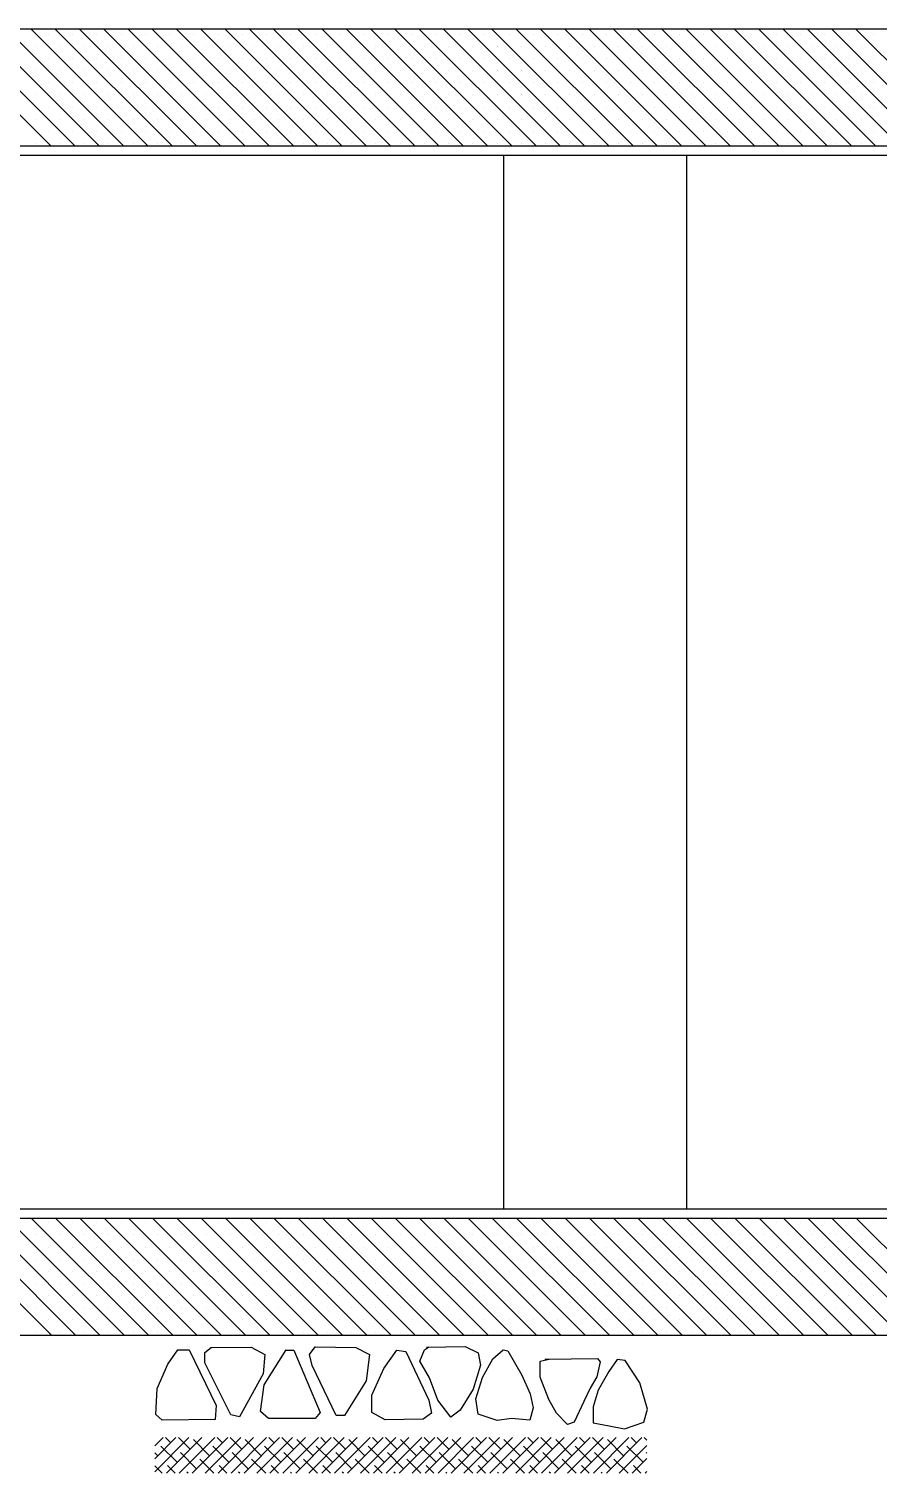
# Model space of a CAD drawing. Header units: inches. Extents: x -7543 to -822, y 102837 to 190349.
# Drawn here: x -837.21173 to -837.20013, y 102836.71595 to 102836.73569 of the extents above; entities that cross this region are included whole.
import ezdxf

# ---------------------------------------------------------------- set-up
doc = ezdxf.new("R2010")
doc.units = ezdxf.units.IN
doc.header["$MEASUREMENT"] = 0
doc.layers.add('TARAMA', color=8, linetype='Continuous', lineweight=25)

msp = doc.modelspace()

# ---------------------------------------------------------------- linework, layer by layer
at = {"layer": 'TARAMA'}
for p, q in [((-837.230247, 102836.735687), (-837.172747, 102836.735687)), ((-837.211433, 102836.734087), (-837.213033, 102836.735687)), ((-837.211102, 102836.734087), (-837.212702, 102836.735687)), ((-837.21077, 102836.734087), (-837.21237, 102836.735687)), ((-837.210439, 102836.734087), (-837.212039, 102836.735687)), ((-837.210107, 102836.734087), (-837.211707, 102836.735687)), ((-837.211467, 102836.735612), (-837.211467, 102836.735612)), ((-837.209776, 102836.734087), (-837.211376, 102836.735687)), ((-837.211135, 102836.735612), (-837.211135, 102836.735612)), ((-837.209444, 102836.734087), (-837.211044, 102836.735687)), ((-837.210804, 102836.735612), (-837.210804, 102836.735612)), ((-837.209113, 102836.734087), (-837.210713, 102836.735687)), ((-837.210472, 102836.735612), (-837.210472, 102836.735612)), ((-837.208781, 102836.734087), (-837.210381, 102836.735687)), ((-837.210141, 102836.735612), (-837.210141, 102836.735612)), ((-837.20845, 102836.734087), (-837.21005, 102836.735687)), ((-837.209809, 102836.735612), (-837.209809, 102836.735612)), ((-837.208118, 102836.734087), (-837.209718, 102836.735687)), ((-837.209478, 102836.735612), (-837.209478, 102836.735612)), ((-837.207787, 102836.734087), (-837.209387, 102836.735687)), ((-837.209147, 102836.735612), (-837.209147, 102836.735612)), ((-837.207456, 102836.734087), (-837.209056, 102836.735687)), ((-837.208815, 102836.735612), (-837.208815, 102836.735612)), ((-837.207124, 102836.734087), (-837.208724, 102836.735687)), ((-837.208484, 102836.735612), (-837.208484, 102836.735612)), ((-837.206793, 102836.734087), (-837.208393, 102836.735687)), ((-837.208152, 102836.735612), (-837.208152, 102836.735612)), ((-837.206461, 102836.734087), (-837.208061, 102836.735687)), ((-837.207821, 102836.735612), (-837.207821, 102836.735612)), ((-837.20613, 102836.734087), (-837.20773, 102836.735687)), ((-837.207489, 102836.735612), (-837.207489, 102836.735612)), ((-837.205798, 102836.734087), (-837.207398, 102836.735687)), ((-837.207158, 102836.735612), (-837.207158, 102836.735612)), ((-837.205467, 102836.734087), (-837.207067, 102836.735687)), ((-837.206826, 102836.735612), (-837.206826, 102836.735612)), ((-837.205135, 102836.734087), (-837.206735, 102836.735687)), ((-837.206495, 102836.735612), (-837.206495, 102836.735612)), ((-837.204804, 102836.734087), (-837.206404, 102836.735687)), ((-837.206163, 102836.735612), (-837.206163, 102836.735612)), ((-837.204472, 102836.734087), (-837.206072, 102836.735687)), ((-837.205832, 102836.735612), (-837.205832, 102836.735612)), ((-837.204141, 102836.734087), (-837.205741, 102836.735687)), ((-837.205501, 102836.735612), (-837.205501, 102836.735612)), ((-837.20381, 102836.734087), (-837.20541, 102836.735687)), ((-837.205169, 102836.735612), (-837.205169, 102836.735612)), ((-837.203478, 102836.734087), (-837.205078, 102836.735687)), ((-837.204838, 102836.735612), (-837.204838, 102836.735612)), ((-837.203147, 102836.734087), (-837.204747, 102836.735687)), ((-837.204506, 102836.735612), (-837.204506, 102836.735612)), ((-837.202815, 102836.734087), (-837.204415, 102836.735687)), ((-837.204175, 102836.735612), (-837.204175, 102836.735612)), ((-837.202484, 102836.734087), (-837.204084, 102836.735687)), ((-837.203843, 102836.735612), (-837.203843, 102836.735612)), ((-837.202152, 102836.734087), (-837.203752, 102836.735687)), ((-837.203512, 102836.735612), (-837.203512, 102836.735612)), ((-837.201821, 102836.734087), (-837.203421, 102836.735687)), ((-837.20318, 102836.735612), (-837.20318, 102836.735612)), ((-837.201489, 102836.734087), (-837.203089, 102836.735687)), ((-837.202849, 102836.735612), (-837.202849, 102836.735612)), ((-837.201158, 102836.734087), (-837.202758, 102836.735687)), ((-837.202517, 102836.735612), (-837.202517, 102836.735612)), ((-837.200826, 102836.734087), (-837.202426, 102836.735687)), ((-837.202186, 102836.735612), (-837.202186, 102836.735612)), ((-837.200495, 102836.734087), (-837.202095, 102836.735687)), ((-837.201855, 102836.735612), (-837.201855, 102836.735612)), ((-837.200164, 102836.734087), (-837.201764, 102836.735687)), ((-837.201523, 102836.735612), (-837.201523, 102836.735612)), ((-837.199832, 102836.734087), (-837.201432, 102836.735687)), ((-837.201192, 102836.735612), (-837.201192, 102836.735612)), ((-837.199501, 102836.734087), (-837.201101, 102836.735687)), ((-837.20086, 102836.735612), (-837.20086, 102836.735612)), ((-837.199169, 102836.734087), (-837.200769, 102836.735687)), ((-837.200529, 102836.735612), (-837.200529, 102836.735612)), ((-837.198838, 102836.734087), (-837.200438, 102836.735687)), ((-837.200197, 102836.735612), (-837.200197, 102836.735612)), ((-837.211632, 102836.735447), (-837.211632, 102836.735447)), ((-837.211301, 102836.735447), (-837.211301, 102836.735447)), ((-837.21097, 102836.735447), (-837.21097, 102836.735447)), ((-837.210638, 102836.735447), (-837.210638, 102836.735447)), ((-837.210307, 102836.735447), (-837.210307, 102836.735447)), ((-837.209975, 102836.735447), (-837.209975, 102836.735447)), ((-837.209644, 102836.735447), (-837.209644, 102836.735447)), ((-837.209312, 102836.735447), (-837.209312, 102836.735447)), ((-837.208981, 102836.735447), (-837.208981, 102836.735447)), ((-837.208649, 102836.735447), (-837.208649, 102836.735447)), ((-837.208318, 102836.735447), (-837.208318, 102836.735447)), ((-837.207986, 102836.735447), (-837.207986, 102836.735447)), ((-837.207655, 102836.735447), (-837.207655, 102836.735447)), ((-837.207324, 102836.735447), (-837.207324, 102836.735447)), ((-837.206992, 102836.735447), (-837.206992, 102836.735447)), ((-837.206661, 102836.735447), (-837.206661, 102836.735447)), ((-837.206329, 102836.735447), (-837.206329, 102836.735447)), ((-837.205998, 102836.735447), (-837.205998, 102836.735447)), ((-837.205666, 102836.735447), (-837.205666, 102836.735447)), ((-837.205335, 102836.735447), (-837.205335, 102836.735447)), ((-837.205003, 102836.735447), (-837.205003, 102836.735447)), ((-837.204672, 102836.735447), (-837.204672, 102836.735447)), ((-837.20434, 102836.735447), (-837.20434, 102836.735447)), ((-837.204009, 102836.735447), (-837.204009, 102836.735447)), ((-837.203678, 102836.735447), (-837.203678, 102836.735447)), ((-837.203346, 102836.735447), (-837.203346, 102836.735447)), ((-837.203015, 102836.735447), (-837.203015, 102836.735447)), ((-837.202683, 102836.735447), (-837.202683, 102836.735447)), ((-837.202352, 102836.735447), (-837.202352, 102836.735447)), ((-837.20202, 102836.735447), (-837.20202, 102836.735447)), ((-837.201689, 102836.735447), (-837.201689, 102836.735447)), ((-837.201357, 102836.735447), (-837.201357, 102836.735447)), ((-837.201026, 102836.735447), (-837.201026, 102836.735447)), ((-837.200694, 102836.735447), (-837.200694, 102836.735447)), ((-837.200363, 102836.735447), (-837.200363, 102836.735447)), ((-837.211467, 102836.735281), (-837.211467, 102836.735281)), ((-837.211135, 102836.735281), (-837.211135, 102836.735281)), ((-837.210804, 102836.735281), (-837.210804, 102836.735281)), ((-837.210472, 102836.735281), (-837.210472, 102836.735281)), ((-837.210141, 102836.735281), (-837.210141, 102836.735281)), ((-837.209809, 102836.735281), (-837.209809, 102836.735281)), ((-837.209478, 102836.735281), (-837.209478, 102836.735281)), ((-837.209147, 102836.735281), (-837.209147, 102836.735281)), ((-837.208815, 102836.735281), (-837.208815, 102836.735281)), ((-837.208484, 102836.735281), (-837.208484, 102836.735281)), ((-837.208152, 102836.735281), (-837.208152, 102836.735281)), ((-837.207821, 102836.735281), (-837.207821, 102836.735281)), ((-837.207489, 102836.735281), (-837.207489, 102836.735281)), ((-837.207158, 102836.735281), (-837.207158, 102836.735281)), ((-837.206826, 102836.735281), (-837.206826, 102836.735281)), ((-837.206495, 102836.735281), (-837.206495, 102836.735281)), ((-837.206163, 102836.735281), (-837.206163, 102836.735281)), ((-837.205832, 102836.735281), (-837.205832, 102836.735281)), ((-837.205501, 102836.735281), (-837.205501, 102836.735281)), ((-837.205169, 102836.735281), (-837.205169, 102836.735281)), ((-837.204838, 102836.735281), (-837.204838, 102836.735281)), ((-837.204506, 102836.735281), (-837.204506, 102836.735281)), ((-837.204175, 102836.735281), (-837.204175, 102836.735281)), ((-837.203843, 102836.735281), (-837.203843, 102836.735281)), ((-837.203512, 102836.735281), (-837.203512, 102836.735281)), ((-837.20318, 102836.735281), (-837.20318, 102836.735281)), ((-837.202849, 102836.735281), (-837.202849, 102836.735281)), ((-837.202517, 102836.735281), (-837.202517, 102836.735281)), ((-837.202186, 102836.735281), (-837.202186, 102836.735281)), ((-837.201855, 102836.735281), (-837.201855, 102836.735281)), ((-837.201523, 102836.735281), (-837.201523, 102836.735281)), ((-837.201192, 102836.735281), (-837.201192, 102836.735281)), ((-837.20086, 102836.735281), (-837.20086, 102836.735281)), ((-837.200529, 102836.735281), (-837.200529, 102836.735281)), ((-837.200197, 102836.735281), (-837.200197, 102836.735281)), ((-837.211632, 102836.735115), (-837.211632, 102836.735115)), ((-837.211467, 102836.734949), (-837.211467, 102836.734949)), ((-837.211301, 102836.735115), (-837.211301, 102836.735115)), ((-837.211135, 102836.734949), (-837.211135, 102836.734949)), ((-837.21097, 102836.735115), (-837.21097, 102836.735115)), ((-837.210804, 102836.734949), (-837.210804, 102836.734949)), ((-837.210638, 102836.735115), (-837.210638, 102836.735115)), ((-837.210472, 102836.734949), (-837.210472, 102836.734949)), ((-837.210307, 102836.735115), (-837.210307, 102836.735115)), ((-837.210141, 102836.734949), (-837.210141, 102836.734949)), ((-837.209975, 102836.735115), (-837.209975, 102836.735115)), ((-837.209809, 102836.734949), (-837.209809, 102836.734949)), ((-837.209644, 102836.735115), (-837.209644, 102836.735115)), ((-837.209478, 102836.734949), (-837.209478, 102836.734949)), ((-837.209312, 102836.735115), (-837.209312, 102836.735115)), ((-837.209147, 102836.734949), (-837.209147, 102836.734949)), ((-837.208981, 102836.735115), (-837.208981, 102836.735115)), ((-837.208815, 102836.734949), (-837.208815, 102836.734949)), ((-837.208649, 102836.735115), (-837.208649, 102836.735115)), ((-837.208484, 102836.734949), (-837.208484, 102836.734949)), ((-837.208318, 102836.735115), (-837.208318, 102836.735115)), ((-837.208152, 102836.734949), (-837.208152, 102836.734949)), ((-837.207986, 102836.735115), (-837.207986, 102836.735115)), ((-837.207821, 102836.734949), (-837.207821, 102836.734949)), ((-837.207655, 102836.735115), (-837.207655, 102836.735115)), ((-837.207489, 102836.734949), (-837.207489, 102836.734949)), ((-837.207324, 102836.735115), (-837.207324, 102836.735115)), ((-837.207158, 102836.734949), (-837.207158, 102836.734949)), ((-837.206992, 102836.735115), (-837.206992, 102836.735115)), ((-837.206826, 102836.734949), (-837.206826, 102836.734949)), ((-837.206661, 102836.735115), (-837.206661, 102836.735115)), ((-837.206495, 102836.734949), (-837.206495, 102836.734949)), ((-837.206329, 102836.735115), (-837.206329, 102836.735115)), ((-837.206163, 102836.734949), (-837.206163, 102836.734949)), ((-837.205998, 102836.735115), (-837.205998, 102836.735115)), ((-837.205832, 102836.734949), (-837.205832, 102836.734949)), ((-837.205666, 102836.735115), (-837.205666, 102836.735115)), ((-837.205501, 102836.734949), (-837.205501, 102836.734949)), ((-837.205335, 102836.735115), (-837.205335, 102836.735115)), ((-837.205169, 102836.734949), (-837.205169, 102836.734949)), ((-837.205003, 102836.735115), (-837.205003, 102836.735115)), ((-837.204838, 102836.734949), (-837.204838, 102836.734949)), ((-837.204672, 102836.735115), (-837.204672, 102836.735115)), ((-837.204506, 102836.734949), (-837.204506, 102836.734949)), ((-837.20434, 102836.735115), (-837.20434, 102836.735115)), ((-837.204175, 102836.734949), (-837.204175, 102836.734949)), ((-837.204009, 102836.735115), (-837.204009, 102836.735115)), ((-837.203843, 102836.734949), (-837.203843, 102836.734949)), ((-837.203678, 102836.735115), (-837.203678, 102836.735115)), ((-837.203512, 102836.734949), (-837.203512, 102836.734949)), ((-837.203346, 102836.735115), (-837.203346, 102836.735115)), ((-837.20318, 102836.734949), (-837.20318, 102836.734949)), ((-837.203015, 102836.735115), (-837.203015, 102836.735115)), ((-837.202849, 102836.734949), (-837.202849, 102836.734949)), ((-837.202683, 102836.735115), (-837.202683, 102836.735115)), ((-837.202517, 102836.734949), (-837.202517, 102836.734949)), ((-837.202352, 102836.735115), (-837.202352, 102836.735115)), ((-837.202186, 102836.734949), (-837.202186, 102836.734949)), ((-837.20202, 102836.735115), (-837.20202, 102836.735115)), ((-837.201855, 102836.734949), (-837.201855, 102836.734949)), ((-837.201689, 102836.735115), (-837.201689, 102836.735115)), ((-837.201523, 102836.734949), (-837.201523, 102836.734949)), ((-837.201357, 102836.735115), (-837.201357, 102836.735115)), ((-837.201192, 102836.734949), (-837.201192, 102836.734949)), ((-837.201026, 102836.735115), (-837.201026, 102836.735115)), ((-837.20086, 102836.734949), (-837.20086, 102836.734949)), ((-837.200694, 102836.735115), (-837.200694, 102836.735115)), ((-837.200529, 102836.734949), (-837.200529, 102836.734949)), ((-837.200363, 102836.735115), (-837.200363, 102836.735115)), ((-837.200197, 102836.734949), (-837.200197, 102836.734949)), ((-837.211632, 102836.734784), (-837.211632, 102836.734784)), ((-837.211301, 102836.734784), (-837.211301, 102836.734784)), ((-837.21097, 102836.734784), (-837.21097, 102836.734784)), ((-837.210638, 102836.734784), (-837.210638, 102836.734784)), ((-837.210307, 102836.734784), (-837.210307, 102836.734784)), ((-837.209975, 102836.734784), (-837.209975, 102836.734784)), ((-837.209644, 102836.734784), (-837.209644, 102836.734784)), ((-837.209312, 102836.734784), (-837.209312, 102836.734784)), ((-837.208981, 102836.734784), (-837.208981, 102836.734784)), ((-837.208649, 102836.734784), (-837.208649, 102836.734784)), ((-837.208318, 102836.734784), (-837.208318, 102836.734784)), ((-837.207986, 102836.734784), (-837.207986, 102836.734784)), ((-837.207655, 102836.734784), (-837.207655, 102836.734784)), ((-837.207324, 102836.734784), (-837.207324, 102836.734784)), ((-837.206992, 102836.734784), (-837.206992, 102836.734784)), ((-837.206661, 102836.734784), (-837.206661, 102836.734784)), ((-837.206329, 102836.734784), (-837.206329, 102836.734784)), ((-837.205998, 102836.734784), (-837.205998, 102836.734784)), ((-837.205666, 102836.734784), (-837.205666, 102836.734784)), ((-837.205335, 102836.734784), (-837.205335, 102836.734784)), ((-837.205003, 102836.734784), (-837.205003, 102836.734784)), ((-837.204672, 102836.734784), (-837.204672, 102836.734784)), ((-837.20434, 102836.734784), (-837.20434, 102836.734784)), ((-837.204009, 102836.734784), (-837.204009, 102836.734784)), ((-837.203678, 102836.734784), (-837.203678, 102836.734784)), ((-837.203346, 102836.734784), (-837.203346, 102836.734784)), ((-837.203015, 102836.734784), (-837.203015, 102836.734784)), ((-837.202683, 102836.734784), (-837.202683, 102836.734784)), ((-837.202352, 102836.734784), (-837.202352, 102836.734784)), ((-837.20202, 102836.734784), (-837.20202, 102836.734784)), ((-837.201689, 102836.734784), (-837.201689, 102836.734784)), ((-837.201357, 102836.734784), (-837.201357, 102836.734784)), ((-837.201026, 102836.734784), (-837.201026, 102836.734784)), ((-837.200694, 102836.734784), (-837.200694, 102836.734784)), ((-837.200363, 102836.734784), (-837.200363, 102836.734784)), ((-837.211467, 102836.734618), (-837.211467, 102836.734618)), ((-837.211135, 102836.734618), (-837.211135, 102836.734618)), ((-837.210804, 102836.734618), (-837.210804, 102836.734618)), ((-837.210472, 102836.734618), (-837.210472, 102836.734618)), ((-837.210141, 102836.734618), (-837.210141, 102836.734618)), ((-837.209809, 102836.734618), (-837.209809, 102836.734618)), ((-837.209478, 102836.734618), (-837.209478, 102836.734618)), ((-837.209147, 102836.734618), (-837.209147, 102836.734618)), ((-837.208815, 102836.734618), (-837.208815, 102836.734618)), ((-837.208484, 102836.734618), (-837.208484, 102836.734618)), ((-837.208152, 102836.734618), (-837.208152, 102836.734618)), ((-837.207821, 102836.734618), (-837.207821, 102836.734618)), ((-837.207489, 102836.734618), (-837.207489, 102836.734618)), ((-837.207158, 102836.734618), (-837.207158, 102836.734618)), ((-837.206826, 102836.734618), (-837.206826, 102836.734618)), ((-837.206495, 102836.734618), (-837.206495, 102836.734618)), ((-837.206163, 102836.734618), (-837.206163, 102836.734618)), ((-837.205832, 102836.734618), (-837.205832, 102836.734618)), ((-837.205501, 102836.734618), (-837.205501, 102836.734618)), ((-837.205169, 102836.734618), (-837.205169, 102836.734618)), ((-837.204838, 102836.734618), (-837.204838, 102836.734618)), ((-837.204506, 102836.734618), (-837.204506, 102836.734618)), ((-837.204175, 102836.734618), (-837.204175, 102836.734618)), ((-837.203843, 102836.734618), (-837.203843, 102836.734618)), ((-837.203512, 102836.734618), (-837.203512, 102836.734618)), ((-837.20318, 102836.734618), (-837.20318, 102836.734618)), ((-837.202849, 102836.734618), (-837.202849, 102836.734618)), ((-837.202517, 102836.734618), (-837.202517, 102836.734618)), ((-837.202186, 102836.734618), (-837.202186, 102836.734618)), ((-837.201855, 102836.734618), (-837.201855, 102836.734618)), ((-837.201523, 102836.734618), (-837.201523, 102836.734618)), ((-837.201192, 102836.734618), (-837.201192, 102836.734618)), ((-837.20086, 102836.734618), (-837.20086, 102836.734618)), ((-837.200529, 102836.734618), (-837.200529, 102836.734618)), ((-837.200197, 102836.734618), (-837.200197, 102836.734618)), ((-837.211632, 102836.734452), (-837.211632, 102836.734452)), ((-837.211301, 102836.734452), (-837.211301, 102836.734452)), ((-837.21097, 102836.734452), (-837.21097, 102836.734452)), ((-837.210638, 102836.734452), (-837.210638, 102836.734452)), ((-837.210307, 102836.734452), (-837.210307, 102836.734452)), ((-837.209975, 102836.734452), (-837.209975, 102836.734452)), ((-837.209644, 102836.734452), (-837.209644, 102836.734452)), ((-837.209312, 102836.734452), (-837.209312, 102836.734452)), ((-837.208981, 102836.734452), (-837.208981, 102836.734452)), ((-837.208649, 102836.734452), (-837.208649, 102836.734452)), ((-837.208318, 102836.734452), (-837.208318, 102836.734452)), ((-837.207986, 102836.734452), (-837.207986, 102836.734452)), ((-837.207655, 102836.734452), (-837.207655, 102836.734452)), ((-837.207324, 102836.734452), (-837.207324, 102836.734452)), ((-837.206992, 102836.734452), (-837.206992, 102836.734452)), ((-837.206661, 102836.734452), (-837.206661, 102836.734452)), ((-837.206329, 102836.734452), (-837.206329, 102836.734452)), ((-837.205998, 102836.734452), (-837.205998, 102836.734452)), ((-837.205666, 102836.734452), (-837.205666, 102836.734452)), ((-837.205335, 102836.734452), (-837.205335, 102836.734452)), ((-837.205003, 102836.734452), (-837.205003, 102836.734452)), ((-837.204672, 102836.734452), (-837.204672, 102836.734452)), ((-837.20434, 102836.734452), (-837.20434, 102836.734452)), ((-837.204009, 102836.734452), (-837.204009, 102836.734452)), ((-837.203678, 102836.734452), (-837.203678, 102836.734452)), ((-837.203346, 102836.734452), (-837.203346, 102836.734452)), ((-837.203015, 102836.734452), (-837.203015, 102836.734452)), ((-837.202683, 102836.734452), (-837.202683, 102836.734452)), ((-837.202352, 102836.734452), (-837.202352, 102836.734452)), ((-837.20202, 102836.734452), (-837.20202, 102836.734452)), ((-837.201689, 102836.734452), (-837.201689, 102836.734452)), ((-837.201357, 102836.734452), (-837.201357, 102836.734452)), ((-837.201026, 102836.734452), (-837.201026, 102836.734452)), ((-837.200694, 102836.734452), (-837.200694, 102836.734452)), ((-837.200363, 102836.734452), (-837.200363, 102836.734452)), ((-837.211467, 102836.734287), (-837.211467, 102836.734287)), ((-837.211135, 102836.734287), (-837.211135, 102836.734287)), ((-837.210804, 102836.734287), (-837.210804, 102836.734287)), ((-837.210472, 102836.734287), (-837.210472, 102836.734287)), ((-837.210141, 102836.734287), (-837.210141, 102836.734287)), ((-837.209809, 102836.734287), (-837.209809, 102836.734287)), ((-837.209478, 102836.734287), (-837.209478, 102836.734287)), ((-837.209147, 102836.734287), (-837.209147, 102836.734287)), ((-837.208815, 102836.734287), (-837.208815, 102836.734287)), ((-837.208484, 102836.734287), (-837.208484, 102836.734287)), ((-837.208152, 102836.734287), (-837.208152, 102836.734287)), ((-837.207821, 102836.734287), (-837.207821, 102836.734287)), ((-837.207489, 102836.734287), (-837.207489, 102836.734287)), ((-837.207158, 102836.734287), (-837.207158, 102836.734287)), ((-837.206826, 102836.734287), (-837.206826, 102836.734287)), ((-837.206495, 102836.734287), (-837.206495, 102836.734287)), ((-837.206163, 102836.734287), (-837.206163, 102836.734287)), ((-837.205832, 102836.734287), (-837.205832, 102836.734287)), ((-837.205501, 102836.734287), (-837.205501, 102836.734287)), ((-837.205169, 102836.734287), (-837.205169, 102836.734287)), ((-837.204838, 102836.734287), (-837.204838, 102836.734287)), ((-837.204506, 102836.734287), (-837.204506, 102836.734287)), ((-837.204175, 102836.734287), (-837.204175, 102836.734287)), ((-837.203843, 102836.734287), (-837.203843, 102836.734287)), ((-837.203512, 102836.734287), (-837.203512, 102836.734287)), ((-837.20318, 102836.734287), (-837.20318, 102836.734287)), ((-837.202849, 102836.734287), (-837.202849, 102836.734287)), ((-837.202517, 102836.734287), (-837.202517, 102836.734287)), ((-837.202186, 102836.734287), (-837.202186, 102836.734287)), ((-837.201855, 102836.734287), (-837.201855, 102836.734287)), ((-837.201523, 102836.734287), (-837.201523, 102836.734287)), ((-837.201192, 102836.734287), (-837.201192, 102836.734287)), ((-837.20086, 102836.734287), (-837.20086, 102836.734287)), ((-837.200529, 102836.734287), (-837.200529, 102836.734287)), ((-837.200197, 102836.734287), (-837.200197, 102836.734287)), ((-837.230247, 102836.734087), (-837.172747, 102836.734087)), ((-837.228872, 102836.733962), (-837.174122, 102836.733962)), ((-837.211632, 102836.734121), (-837.211632, 102836.734121)), ((-837.211301, 102836.734121), (-837.211301, 102836.734121)), ((-837.21097, 102836.734121), (-837.21097, 102836.734121)), ((-837.210638, 102836.734121), (-837.210638, 102836.734121)), ((-837.210307, 102836.734121), (-837.210307, 102836.734121)), ((-837.209975, 102836.734121), (-837.209975, 102836.734121)), ((-837.209644, 102836.734121), (-837.209644, 102836.734121)), ((-837.209312, 102836.734121), (-837.209312, 102836.734121)), ((-837.208981, 102836.734121), (-837.208981, 102836.734121)), ((-837.208649, 102836.734121), (-837.208649, 102836.734121)), ((-837.208318, 102836.734121), (-837.208318, 102836.734121)), ((-837.207986, 102836.734121), (-837.207986, 102836.734121)), ((-837.207655, 102836.734121), (-837.207655, 102836.734121)), ((-837.207324, 102836.734121), (-837.207324, 102836.734121)), ((-837.206992, 102836.734121), (-837.206992, 102836.734121)), ((-837.206661, 102836.734121), (-837.206661, 102836.734121)), ((-837.206329, 102836.734121), (-837.206329, 102836.734121)), ((-837.205998, 102836.734121), (-837.205998, 102836.734121)), ((-837.205666, 102836.734121), (-837.205666, 102836.734121)), ((-837.205335, 102836.734121), (-837.205335, 102836.734121)), ((-837.205247, 102836.733962), (-837.205247, 102836.719562)), ((-837.205003, 102836.734121), (-837.205003, 102836.734121)), ((-837.204672, 102836.734121), (-837.204672, 102836.734121)), ((-837.20434, 102836.734121), (-837.20434, 102836.734121)), ((-837.204009, 102836.734121), (-837.204009, 102836.734121)), ((-837.203678, 102836.734121), (-837.203678, 102836.734121)), ((-837.203346, 102836.734121), (-837.203346, 102836.734121)), ((-837.203015, 102836.734121), (-837.203015, 102836.734121)), ((-837.202747, 102836.733962), (-837.202747, 102836.719562)), ((-837.202683, 102836.734121), (-837.202683, 102836.734121)), ((-837.202352, 102836.734121), (-837.202352, 102836.734121)), ((-837.20202, 102836.734121), (-837.20202, 102836.734121)), ((-837.201689, 102836.734121), (-837.201689, 102836.734121)), ((-837.201357, 102836.734121), (-837.201357, 102836.734121)), ((-837.201026, 102836.734121), (-837.201026, 102836.734121)), ((-837.200694, 102836.734121), (-837.200694, 102836.734121)), ((-837.200363, 102836.734121), (-837.200363, 102836.734121)), ((-837.228872, 102836.719562), (-837.174122, 102836.719562)), ((-837.228997, 102836.719437), (-837.173997, 102836.719437)), ((-837.211424, 102836.717837), (-837.213024, 102836.719437)), ((-837.211093, 102836.717837), (-837.212693, 102836.719437)), ((-837.210762, 102836.717837), (-837.212362, 102836.719437)), ((-837.21043, 102836.717837), (-837.21203, 102836.719437)), ((-837.210099, 102836.717837), (-837.211699, 102836.719437)), ((-837.211467, 102836.719371), (-837.211467, 102836.719371)), ((-837.209767, 102836.717837), (-837.211367, 102836.719437)), ((-837.211135, 102836.719371), (-837.211135, 102836.719371)), ((-837.209436, 102836.717837), (-837.211036, 102836.719437)), ((-837.210804, 102836.719371), (-837.210804, 102836.719371)), ((-837.209104, 102836.717837), (-837.210704, 102836.719437)), ((-837.210472, 102836.719371), (-837.210472, 102836.719371)), ((-837.208773, 102836.717837), (-837.210373, 102836.719437)), ((-837.210141, 102836.719371), (-837.210141, 102836.719371)), ((-837.208441, 102836.717837), (-837.210041, 102836.719437)), ((-837.209809, 102836.719371), (-837.209809, 102836.719371)), ((-837.20811, 102836.717837), (-837.20971, 102836.719437)), ((-837.209478, 102836.719371), (-837.209478, 102836.719371)), ((-837.207778, 102836.717837), (-837.209378, 102836.719437)), ((-837.209147, 102836.719371), (-837.209147, 102836.719371)), ((-837.207447, 102836.717837), (-837.209047, 102836.719437)), ((-837.208815, 102836.719371), (-837.208815, 102836.719371)), ((-837.207115, 102836.717837), (-837.208715, 102836.719437)), ((-837.208484, 102836.719371), (-837.208484, 102836.719371)), ((-837.206784, 102836.717837), (-837.208384, 102836.719437)), ((-837.208152, 102836.719371), (-837.208152, 102836.719371)), ((-837.206453, 102836.717837), (-837.208053, 102836.719437)), ((-837.207821, 102836.719371), (-837.207821, 102836.719371)), ((-837.206121, 102836.717837), (-837.207721, 102836.719437)), ((-837.207489, 102836.719371), (-837.207489, 102836.719371)), ((-837.20579, 102836.717837), (-837.20739, 102836.719437)), ((-837.207158, 102836.719371), (-837.207158, 102836.719371)), ((-837.205458, 102836.717837), (-837.207058, 102836.719437)), ((-837.206826, 102836.719371), (-837.206826, 102836.719371)), ((-837.205127, 102836.717837), (-837.206727, 102836.719437)), ((-837.206495, 102836.719371), (-837.206495, 102836.719371)), ((-837.204795, 102836.717837), (-837.206395, 102836.719437)), ((-837.206163, 102836.719371), (-837.206163, 102836.719371)), ((-837.204464, 102836.717837), (-837.206064, 102836.719437)), ((-837.205832, 102836.719371), (-837.205832, 102836.719371)), ((-837.204132, 102836.717837), (-837.205732, 102836.719437)), ((-837.205501, 102836.719371), (-837.205501, 102836.719371)), ((-837.203801, 102836.717837), (-837.205401, 102836.719437)), ((-837.205169, 102836.719371), (-837.205169, 102836.719371)), ((-837.203469, 102836.717837), (-837.205069, 102836.719437)), ((-837.204838, 102836.719371), (-837.204838, 102836.719371)), ((-837.203138, 102836.717837), (-837.204738, 102836.719437)), ((-837.204506, 102836.719371), (-837.204506, 102836.719371)), ((-837.202807, 102836.717837), (-837.204407, 102836.719437)), ((-837.204175, 102836.719371), (-837.204175, 102836.719371)), ((-837.202475, 102836.717837), (-837.204075, 102836.719437)), ((-837.203843, 102836.719371), (-837.203843, 102836.719371)), ((-837.202144, 102836.717837), (-837.203744, 102836.719437)), ((-837.203512, 102836.719371), (-837.203512, 102836.719371)), ((-837.201812, 102836.717837), (-837.203412, 102836.719437)), ((-837.20318, 102836.719371), (-837.20318, 102836.719371)), ((-837.201481, 102836.717837), (-837.203081, 102836.719437)), ((-837.202849, 102836.719371), (-837.202849, 102836.719371)), ((-837.201149, 102836.717837), (-837.202749, 102836.719437)), ((-837.202517, 102836.719371), (-837.202517, 102836.719371)), ((-837.200818, 102836.717837), (-837.202418, 102836.719437)), ((-837.202186, 102836.719371), (-837.202186, 102836.719371)), ((-837.200486, 102836.717837), (-837.202086, 102836.719437)), ((-837.201855, 102836.719371), (-837.201855, 102836.719371)), ((-837.200155, 102836.717837), (-837.201755, 102836.719437)), ((-837.201523, 102836.719371), (-837.201523, 102836.719371)), ((-837.199823, 102836.717837), (-837.201423, 102836.719437)), ((-837.201192, 102836.719371), (-837.201192, 102836.719371)), ((-837.199492, 102836.717837), (-837.201092, 102836.719437)), ((-837.20086, 102836.719371), (-837.20086, 102836.719371)), ((-837.199161, 102836.717837), (-837.200761, 102836.719437)), ((-837.200529, 102836.719371), (-837.200529, 102836.719371)), ((-837.198829, 102836.717837), (-837.200429, 102836.719437)), ((-837.200197, 102836.719371), (-837.200197, 102836.719371)), ((-837.211632, 102836.719205), (-837.211632, 102836.719205)), ((-837.211301, 102836.719205), (-837.211301, 102836.719205)), ((-837.21097, 102836.719205), (-837.21097, 102836.719205)), ((-837.210638, 102836.719205), (-837.210638, 102836.719205)), ((-837.210307, 102836.719205), (-837.210307, 102836.719205)), ((-837.209975, 102836.719205), (-837.209975, 102836.719205)), ((-837.209644, 102836.719205), (-837.209644, 102836.719205)), ((-837.209312, 102836.719205), (-837.209312, 102836.719205)), ((-837.208981, 102836.719205), (-837.208981, 102836.719205)), ((-837.208649, 102836.719205), (-837.208649, 102836.719205)), ((-837.208318, 102836.719205), (-837.208318, 102836.719205)), ((-837.207986, 102836.719205), (-837.207986, 102836.719205)), ((-837.207655, 102836.719205), (-837.207655, 102836.719205)), ((-837.207324, 102836.719205), (-837.207324, 102836.719205)), ((-837.206992, 102836.719205), (-837.206992, 102836.719205)), ((-837.206661, 102836.719205), (-837.206661, 102836.719205)), ((-837.206329, 102836.719205), (-837.206329, 102836.719205)), ((-837.205998, 102836.719205), (-837.205998, 102836.719205)), ((-837.205666, 102836.719205), (-837.205666, 102836.719205)), ((-837.205335, 102836.719205), (-837.205335, 102836.719205)), ((-837.205003, 102836.719205), (-837.205003, 102836.719205)), ((-837.204672, 102836.719205), (-837.204672, 102836.719205)), ((-837.20434, 102836.719205), (-837.20434, 102836.719205)), ((-837.204009, 102836.719205), (-837.204009, 102836.719205)), ((-837.203678, 102836.719205), (-837.203678, 102836.719205)), ((-837.203346, 102836.719205), (-837.203346, 102836.719205)), ((-837.203015, 102836.719205), (-837.203015, 102836.719205)), ((-837.202683, 102836.719205), (-837.202683, 102836.719205)), ((-837.202352, 102836.719205), (-837.202352, 102836.719205)), ((-837.20202, 102836.719205), (-837.20202, 102836.719205)), ((-837.201689, 102836.719205), (-837.201689, 102836.719205)), ((-837.201357, 102836.719205), (-837.201357, 102836.719205)), ((-837.201026, 102836.719205), (-837.201026, 102836.719205)), ((-837.200694, 102836.719205), (-837.200694, 102836.719205)), ((-837.200363, 102836.719205), (-837.200363, 102836.719205)), ((-837.211467, 102836.71904), (-837.211467, 102836.71904)), ((-837.211135, 102836.71904), (-837.211135, 102836.71904)), ((-837.210804, 102836.71904), (-837.210804, 102836.71904)), ((-837.210472, 102836.71904), (-837.210472, 102836.71904)), ((-837.210141, 102836.71904), (-837.210141, 102836.71904)), ((-837.209809, 102836.71904), (-837.209809, 102836.71904)), ((-837.209478, 102836.71904), (-837.209478, 102836.71904)), ((-837.209147, 102836.71904), (-837.209147, 102836.71904)), ((-837.208815, 102836.71904), (-837.208815, 102836.71904)), ((-837.208484, 102836.71904), (-837.208484, 102836.71904)), ((-837.208152, 102836.71904), (-837.208152, 102836.71904)), ((-837.207821, 102836.71904), (-837.207821, 102836.71904)), ((-837.207489, 102836.71904), (-837.207489, 102836.71904)), ((-837.207158, 102836.71904), (-837.207158, 102836.71904)), ((-837.206826, 102836.71904), (-837.206826, 102836.71904)), ((-837.206495, 102836.71904), (-837.206495, 102836.71904)), ((-837.206163, 102836.71904), (-837.206163, 102836.71904)), ((-837.205832, 102836.71904), (-837.205832, 102836.71904)), ((-837.205501, 102836.71904), (-837.205501, 102836.71904)), ((-837.205169, 102836.71904), (-837.205169, 102836.71904)), ((-837.204838, 102836.71904), (-837.204838, 102836.71904)), ((-837.204506, 102836.71904), (-837.204506, 102836.71904)), ((-837.204175, 102836.71904), (-837.204175, 102836.71904)), ((-837.203843, 102836.71904), (-837.203843, 102836.71904)), ((-837.203512, 102836.71904), (-837.203512, 102836.71904)), ((-837.20318, 102836.71904), (-837.20318, 102836.71904)), ((-837.202849, 102836.71904), (-837.202849, 102836.71904)), ((-837.202517, 102836.71904), (-837.202517, 102836.71904)), ((-837.202186, 102836.71904), (-837.202186, 102836.71904)), ((-837.201855, 102836.71904), (-837.201855, 102836.71904)), ((-837.201523, 102836.71904), (-837.201523, 102836.71904)), ((-837.201192, 102836.71904), (-837.201192, 102836.71904)), ((-837.20086, 102836.71904), (-837.20086, 102836.71904)), ((-837.200529, 102836.71904), (-837.200529, 102836.71904)), ((-837.200197, 102836.71904), (-837.200197, 102836.71904)), ((-837.211632, 102836.718874), (-837.211632, 102836.718874)), ((-837.211301, 102836.718874), (-837.211301, 102836.718874)), ((-837.21097, 102836.718874), (-837.21097, 102836.718874)), ((-837.210638, 102836.718874), (-837.210638, 102836.718874)), ((-837.210307, 102836.718874), (-837.210307, 102836.718874)), ((-837.209975, 102836.718874), (-837.209975, 102836.718874)), ((-837.209644, 102836.718874), (-837.209644, 102836.718874)), ((-837.209312, 102836.718874), (-837.209312, 102836.718874)), ((-837.208981, 102836.718874), (-837.208981, 102836.718874)), ((-837.208649, 102836.718874), (-837.208649, 102836.718874)), ((-837.208318, 102836.718874), (-837.208318, 102836.718874)), ((-837.207986, 102836.718874), (-837.207986, 102836.718874)), ((-837.207655, 102836.718874), (-837.207655, 102836.718874)), ((-837.207324, 102836.718874), (-837.207324, 102836.718874)), ((-837.206992, 102836.718874), (-837.206992, 102836.718874)), ((-837.206661, 102836.718874), (-837.206661, 102836.718874)), ((-837.206329, 102836.718874), (-837.206329, 102836.718874)), ((-837.205998, 102836.718874), (-837.205998, 102836.718874)), ((-837.205666, 102836.718874), (-837.205666, 102836.718874)), ((-837.205335, 102836.718874), (-837.205335, 102836.718874)), ((-837.205003, 102836.718874), (-837.205003, 102836.718874)), ((-837.204672, 102836.718874), (-837.204672, 102836.718874)), ((-837.20434, 102836.718874), (-837.20434, 102836.718874)), ((-837.204009, 102836.718874), (-837.204009, 102836.718874)), ((-837.203678, 102836.718874), (-837.203678, 102836.718874)), ((-837.203346, 102836.718874), (-837.203346, 102836.718874)), ((-837.203015, 102836.718874), (-837.203015, 102836.718874)), ((-837.202683, 102836.718874), (-837.202683, 102836.718874)), ((-837.202352, 102836.718874), (-837.202352, 102836.718874)), ((-837.20202, 102836.718874), (-837.20202, 102836.718874)), ((-837.201689, 102836.718874), (-837.201689, 102836.718874)), ((-837.201357, 102836.718874), (-837.201357, 102836.718874)), ((-837.201026, 102836.718874), (-837.201026, 102836.718874)), ((-837.200694, 102836.718874), (-837.200694, 102836.718874)), ((-837.200363, 102836.718874), (-837.200363, 102836.718874)), ((-837.211467, 102836.718708), (-837.211467, 102836.718708)), ((-837.211135, 102836.718708), (-837.211135, 102836.718708)), ((-837.210804, 102836.718708), (-837.210804, 102836.718708)), ((-837.210472, 102836.718708), (-837.210472, 102836.718708)), ((-837.210141, 102836.718708), (-837.210141, 102836.718708)), ((-837.209809, 102836.718708), (-837.209809, 102836.718708)), ((-837.209478, 102836.718708), (-837.209478, 102836.718708)), ((-837.209147, 102836.718708), (-837.209147, 102836.718708)), ((-837.208815, 102836.718708), (-837.208815, 102836.718708)), ((-837.208484, 102836.718708), (-837.208484, 102836.718708)), ((-837.208152, 102836.718708), (-837.208152, 102836.718708)), ((-837.207821, 102836.718708), (-837.207821, 102836.718708)), ((-837.207489, 102836.718708), (-837.207489, 102836.718708)), ((-837.207158, 102836.718708), (-837.207158, 102836.718708)), ((-837.206826, 102836.718708), (-837.206826, 102836.718708)), ((-837.206495, 102836.718708), (-837.206495, 102836.718708)), ((-837.206163, 102836.718708), (-837.206163, 102836.718708)), ((-837.205832, 102836.718708), (-837.205832, 102836.718708)), ((-837.205501, 102836.718708), (-837.205501, 102836.718708)), ((-837.205169, 102836.718708), (-837.205169, 102836.718708)), ((-837.204838, 102836.718708), (-837.204838, 102836.718708)), ((-837.204506, 102836.718708), (-837.204506, 102836.718708)), ((-837.204175, 102836.718708), (-837.204175, 102836.718708)), ((-837.203843, 102836.718708), (-837.203843, 102836.718708)), ((-837.203512, 102836.718708), (-837.203512, 102836.718708)), ((-837.20318, 102836.718708), (-837.20318, 102836.718708)), ((-837.202849, 102836.718708), (-837.202849, 102836.718708)), ((-837.202517, 102836.718708), (-837.202517, 102836.718708)), ((-837.202186, 102836.718708), (-837.202186, 102836.718708)), ((-837.201855, 102836.718708), (-837.201855, 102836.718708)), ((-837.201523, 102836.718708), (-837.201523, 102836.718708)), ((-837.201192, 102836.718708), (-837.201192, 102836.718708)), ((-837.20086, 102836.718708), (-837.20086, 102836.718708)), ((-837.200529, 102836.718708), (-837.200529, 102836.718708)), ((-837.200197, 102836.718708), (-837.200197, 102836.718708)), ((-837.211632, 102836.718542), (-837.211632, 102836.718542)), ((-837.211467, 102836.718377), (-837.211467, 102836.718377)), ((-837.211301, 102836.718542), (-837.211301, 102836.718542)), ((-837.211135, 102836.718377), (-837.211135, 102836.718377)), ((-837.21097, 102836.718542), (-837.21097, 102836.718542)), ((-837.210804, 102836.718377), (-837.210804, 102836.718377)), ((-837.210638, 102836.718542), (-837.210638, 102836.718542)), ((-837.210472, 102836.718377), (-837.210472, 102836.718377)), ((-837.210307, 102836.718542), (-837.210307, 102836.718542)), ((-837.210141, 102836.718377), (-837.210141, 102836.718377)), ((-837.209975, 102836.718542), (-837.209975, 102836.718542)), ((-837.209809, 102836.718377), (-837.209809, 102836.718377)), ((-837.209644, 102836.718542), (-837.209644, 102836.718542)), ((-837.209478, 102836.718377), (-837.209478, 102836.718377)), ((-837.209312, 102836.718542), (-837.209312, 102836.718542)), ((-837.209147, 102836.718377), (-837.209147, 102836.718377)), ((-837.208981, 102836.718542), (-837.208981, 102836.718542)), ((-837.208815, 102836.718377), (-837.208815, 102836.718377)), ((-837.208649, 102836.718542), (-837.208649, 102836.718542)), ((-837.208484, 102836.718377), (-837.208484, 102836.718377)), ((-837.208318, 102836.718542), (-837.208318, 102836.718542)), ((-837.208152, 102836.718377), (-837.208152, 102836.718377)), ((-837.207986, 102836.718542), (-837.207986, 102836.718542)), ((-837.207821, 102836.718377), (-837.207821, 102836.718377)), ((-837.207655, 102836.718542), (-837.207655, 102836.718542)), ((-837.207489, 102836.718377), (-837.207489, 102836.718377)), ((-837.207324, 102836.718542), (-837.207324, 102836.718542)), ((-837.207158, 102836.718377), (-837.207158, 102836.718377)), ((-837.206992, 102836.718542), (-837.206992, 102836.718542)), ((-837.206826, 102836.718377), (-837.206826, 102836.718377)), ((-837.206661, 102836.718542), (-837.206661, 102836.718542)), ((-837.206495, 102836.718377), (-837.206495, 102836.718377)), ((-837.206329, 102836.718542), (-837.206329, 102836.718542)), ((-837.206163, 102836.718377), (-837.206163, 102836.718377)), ((-837.205998, 102836.718542), (-837.205998, 102836.718542)), ((-837.205832, 102836.718377), (-837.205832, 102836.718377)), ((-837.205666, 102836.718542), (-837.205666, 102836.718542)), ((-837.205501, 102836.718377), (-837.205501, 102836.718377)), ((-837.205335, 102836.718542), (-837.205335, 102836.718542)), ((-837.205169, 102836.718377), (-837.205169, 102836.718377)), ((-837.205003, 102836.718542), (-837.205003, 102836.718542)), ((-837.204838, 102836.718377), (-837.204838, 102836.718377)), ((-837.204672, 102836.718542), (-837.204672, 102836.718542)), ((-837.204506, 102836.718377), (-837.204506, 102836.718377)), ((-837.20434, 102836.718542), (-837.20434, 102836.718542)), ((-837.204175, 102836.718377), (-837.204175, 102836.718377)), ((-837.204009, 102836.718542), (-837.204009, 102836.718542)), ((-837.203843, 102836.718377), (-837.203843, 102836.718377)), ((-837.203678, 102836.718542), (-837.203678, 102836.718542)), ((-837.203512, 102836.718377), (-837.203512, 102836.718377)), ((-837.203346, 102836.718542), (-837.203346, 102836.718542)), ((-837.20318, 102836.718377), (-837.20318, 102836.718377)), ((-837.203015, 102836.718542), (-837.203015, 102836.718542)), ((-837.202849, 102836.718377), (-837.202849, 102836.718377)), ((-837.202683, 102836.718542), (-837.202683, 102836.718542)), ((-837.202517, 102836.718377), (-837.202517, 102836.718377)), ((-837.202352, 102836.718542), (-837.202352, 102836.718542)), ((-837.202186, 102836.718377), (-837.202186, 102836.718377)), ((-837.20202, 102836.718542), (-837.20202, 102836.718542)), ((-837.201855, 102836.718377), (-837.201855, 102836.718377)), ((-837.201689, 102836.718542), (-837.201689, 102836.718542)), ((-837.201523, 102836.718377), (-837.201523, 102836.718377)), ((-837.201357, 102836.718542), (-837.201357, 102836.718542)), ((-837.201192, 102836.718377), (-837.201192, 102836.718377)), ((-837.201026, 102836.718542), (-837.201026, 102836.718542)), ((-837.20086, 102836.718377), (-837.20086, 102836.718377)), ((-837.200694, 102836.718542), (-837.200694, 102836.718542)), ((-837.200529, 102836.718377), (-837.200529, 102836.718377)), ((-837.200363, 102836.718542), (-837.200363, 102836.718542)), ((-837.200197, 102836.718377), (-837.200197, 102836.718377)), ((-837.211632, 102836.718211), (-837.211632, 102836.718211)), ((-837.211301, 102836.718211), (-837.211301, 102836.718211)), ((-837.21097, 102836.718211), (-837.21097, 102836.718211)), ((-837.210638, 102836.718211), (-837.210638, 102836.718211)), ((-837.210307, 102836.718211), (-837.210307, 102836.718211)), ((-837.209975, 102836.718211), (-837.209975, 102836.718211)), ((-837.209644, 102836.718211), (-837.209644, 102836.718211)), ((-837.209312, 102836.718211), (-837.209312, 102836.718211)), ((-837.208981, 102836.718211), (-837.208981, 102836.718211)), ((-837.208649, 102836.718211), (-837.208649, 102836.718211)), ((-837.208318, 102836.718211), (-837.208318, 102836.718211)), ((-837.207986, 102836.718211), (-837.207986, 102836.718211)), ((-837.207655, 102836.718211), (-837.207655, 102836.718211)), ((-837.207324, 102836.718211), (-837.207324, 102836.718211)), ((-837.206992, 102836.718211), (-837.206992, 102836.718211)), ((-837.206661, 102836.718211), (-837.206661, 102836.718211)), ((-837.206329, 102836.718211), (-837.206329, 102836.718211)), ((-837.205998, 102836.718211), (-837.205998, 102836.718211)), ((-837.205666, 102836.718211), (-837.205666, 102836.718211)), ((-837.205335, 102836.718211), (-837.205335, 102836.718211)), ((-837.205003, 102836.718211), (-837.205003, 102836.718211)), ((-837.204672, 102836.718211), (-837.204672, 102836.718211)), ((-837.20434, 102836.718211), (-837.20434, 102836.718211)), ((-837.204009, 102836.718211), (-837.204009, 102836.718211)), ((-837.203678, 102836.718211), (-837.203678, 102836.718211)), ((-837.203346, 102836.718211), (-837.203346, 102836.718211)), ((-837.203015, 102836.718211), (-837.203015, 102836.718211)), ((-837.202683, 102836.718211), (-837.202683, 102836.718211)), ((-837.202352, 102836.718211), (-837.202352, 102836.718211)), ((-837.20202, 102836.718211), (-837.20202, 102836.718211)), ((-837.201689, 102836.718211), (-837.201689, 102836.718211)), ((-837.201357, 102836.718211), (-837.201357, 102836.718211)), ((-837.201026, 102836.718211), (-837.201026, 102836.718211)), ((-837.200694, 102836.718211), (-837.200694, 102836.718211)), ((-837.200363, 102836.718211), (-837.200363, 102836.718211)), ((-837.211467, 102836.718045), (-837.211467, 102836.718045)), ((-837.211135, 102836.718045), (-837.211135, 102836.718045)), ((-837.210804, 102836.718045), (-837.210804, 102836.718045)), ((-837.210472, 102836.718045), (-837.210472, 102836.718045)), ((-837.210141, 102836.718045), (-837.210141, 102836.718045)), ((-837.209809, 102836.718045), (-837.209809, 102836.718045)), ((-837.209478, 102836.718045), (-837.209478, 102836.718045)), ((-837.209147, 102836.718045), (-837.209147, 102836.718045)), ((-837.208815, 102836.718045), (-837.208815, 102836.718045)), ((-837.208484, 102836.718045), (-837.208484, 102836.718045)), ((-837.208152, 102836.718045), (-837.208152, 102836.718045)), ((-837.207821, 102836.718045), (-837.207821, 102836.718045)), ((-837.207489, 102836.718045), (-837.207489, 102836.718045)), ((-837.207158, 102836.718045), (-837.207158, 102836.718045)), ((-837.206826, 102836.718045), (-837.206826, 102836.718045)), ((-837.206495, 102836.718045), (-837.206495, 102836.718045)), ((-837.206163, 102836.718045), (-837.206163, 102836.718045)), ((-837.205832, 102836.718045), (-837.205832, 102836.718045)), ((-837.205501, 102836.718045), (-837.205501, 102836.718045)), ((-837.205169, 102836.718045), (-837.205169, 102836.718045)), ((-837.204838, 102836.718045), (-837.204838, 102836.718045)), ((-837.204506, 102836.718045), (-837.204506, 102836.718045)), ((-837.204175, 102836.718045), (-837.204175, 102836.718045)), ((-837.203843, 102836.718045), (-837.203843, 102836.718045)), ((-837.203512, 102836.718045), (-837.203512, 102836.718045)), ((-837.20318, 102836.718045), (-837.20318, 102836.718045)), ((-837.202849, 102836.718045), (-837.202849, 102836.718045)), ((-837.202517, 102836.718045), (-837.202517, 102836.718045)), ((-837.202186, 102836.718045), (-837.202186, 102836.718045)), ((-837.201855, 102836.718045), (-837.201855, 102836.718045)), ((-837.201523, 102836.718045), (-837.201523, 102836.718045)), ((-837.201192, 102836.718045), (-837.201192, 102836.718045)), ((-837.20086, 102836.718045), (-837.20086, 102836.718045)), ((-837.200529, 102836.718045), (-837.200529, 102836.718045)), ((-837.200197, 102836.718045), (-837.200197, 102836.718045)), ((-837.228997, 102836.717837), (-837.173997, 102836.717837)), ((-837.211632, 102836.717879), (-837.211632, 102836.717879)), ((-837.211301, 102836.717879), (-837.211301, 102836.717879)), ((-837.21097, 102836.717879), (-837.21097, 102836.717879)), ((-837.210638, 102836.717879), (-837.210638, 102836.717879)), ((-837.210307, 102836.717879), (-837.210307, 102836.717879)), ((-837.209975, 102836.717879), (-837.209975, 102836.717879)), ((-837.209644, 102836.717879), (-837.209644, 102836.717879)), ((-837.209312, 102836.717879), (-837.209312, 102836.717879)), ((-837.208981, 102836.717879), (-837.208981, 102836.717879)), ((-837.208649, 102836.717879), (-837.208649, 102836.717879)), ((-837.208318, 102836.717879), (-837.208318, 102836.717879)), ((-837.207986, 102836.717879), (-837.207986, 102836.717879)), ((-837.207655, 102836.717879), (-837.207655, 102836.717879)), ((-837.207324, 102836.717879), (-837.207324, 102836.717879)), ((-837.206992, 102836.717879), (-837.206992, 102836.717879)), ((-837.206661, 102836.717879), (-837.206661, 102836.717879)), ((-837.206329, 102836.717879), (-837.206329, 102836.717879)), ((-837.205998, 102836.717879), (-837.205998, 102836.717879)), ((-837.205666, 102836.717879), (-837.205666, 102836.717879)), ((-837.205335, 102836.717879), (-837.205335, 102836.717879)), ((-837.205003, 102836.717879), (-837.205003, 102836.717879)), ((-837.204672, 102836.717879), (-837.204672, 102836.717879)), ((-837.20434, 102836.717879), (-837.20434, 102836.717879)), ((-837.204009, 102836.717879), (-837.204009, 102836.717879)), ((-837.203678, 102836.717879), (-837.203678, 102836.717879)), ((-837.203346, 102836.717879), (-837.203346, 102836.717879)), ((-837.203015, 102836.717879), (-837.203015, 102836.717879)), ((-837.202683, 102836.717879), (-837.202683, 102836.717879)), ((-837.202352, 102836.717879), (-837.202352, 102836.717879)), ((-837.20202, 102836.717879), (-837.20202, 102836.717879)), ((-837.201689, 102836.717879), (-837.201689, 102836.717879)), ((-837.201357, 102836.717879), (-837.201357, 102836.717879)), ((-837.201026, 102836.717879), (-837.201026, 102836.717879)), ((-837.200694, 102836.717879), (-837.200694, 102836.717879)), ((-837.200363, 102836.717879), (-837.200363, 102836.717879)), ((-837.209833, 102836.71744), (-837.209699, 102836.717636)), ((-837.209699, 102836.717636), (-837.209541, 102836.717636)), ((-837.209541, 102836.717636), (-837.209172, 102836.716875)), ((-837.20933, 102836.717601), (-837.20924, 102836.717666)), ((-837.20933, 102836.717456), (-837.20933, 102836.717601)), ((-837.20925, 102836.717669), (-837.208694, 102836.717671)), ((-837.208694, 102836.717671), (-837.208509, 102836.717571)), ((-837.208509, 102836.717571), (-837.208529, 102836.717306)), ((-837.208519, 102836.717156), (-837.208219, 102836.717636)), ((-837.208219, 102836.717631), (-837.208114, 102836.717631)), ((-837.208114, 102836.717631), (-837.207754, 102836.716781)), ((-837.207899, 102836.717571), (-837.207819, 102836.717676)), ((-837.207864, 102836.717421), (-837.207899, 102836.717571)), ((-837.207819, 102836.717676), (-837.207264, 102836.717666)), ((-837.207264, 102836.717666), (-837.207079, 102836.717571)), ((-837.207079, 102836.717571), (-837.207124, 102836.717211)), ((-837.206884, 102836.717381), (-837.206704, 102836.717631)), ((-837.206704, 102836.717631), (-837.206584, 102836.717611)), ((-837.206584, 102836.717611), (-837.206268, 102836.716946)), ((-837.206389, 102836.717482), (-837.206328, 102836.717636)), ((-837.206328, 102836.717636), (-837.206274, 102836.717672)), ((-837.206298, 102836.717671), (-837.205773, 102836.717679)), ((-837.205773, 102836.717679), (-837.205593, 102836.717596)), ((-837.205593, 102836.717596), (-837.205563, 102836.717426)), ((-837.205393, 102836.717511), (-837.205253, 102836.717636)), ((-837.205253, 102836.717636), (-837.205188, 102836.717621)), ((-837.205188, 102836.717621), (-837.204998, 102836.717291)), ((-837.209981, 102836.717109), (-837.209833, 102836.71744)), ((-837.208975, 102836.716746), (-837.20933, 102836.717456)), ((-837.207534, 102836.716736), (-837.207864, 102836.717421)), ((-837.207046, 102836.717016), (-837.206884, 102836.717381)), ((-837.206258, 102836.717251), (-837.206389, 102836.717482)), ((-837.205563, 102836.717426), (-837.205663, 102836.717096)), ((-837.205533, 102836.717256), (-837.205393, 102836.717511)), ((-837.204745, 102836.717481), (-837.204624, 102836.717507)), ((-837.204745, 102836.717261), (-837.204745, 102836.717481)), ((-837.204684, 102836.717506), (-837.203964, 102836.717516)), ((-837.203929, 102836.717471), (-837.203974, 102836.717266)), ((-837.203964, 102836.717516), (-837.203929, 102836.717471)), ((-837.203693, 102836.717505), (-837.203811, 102836.717341)), ((-837.203586, 102836.717491), (-837.203693, 102836.717505)), ((-837.203386, 102836.717186), (-837.203586, 102836.717491)), ((-837.208529, 102836.717306), (-837.208854, 102836.716721)), ((-837.207124, 102836.717211), (-837.207419, 102836.716736)), ((-837.206143, 102836.716946), (-837.206258, 102836.717251)), ((-837.205626, 102836.716966), (-837.205533, 102836.717256)), ((-837.204998, 102836.717291), (-837.204883, 102836.717036)), ((-837.204629, 102836.716956), (-837.204745, 102836.717261)), ((-837.203974, 102836.717266), (-837.204064, 102836.717111)), ((-837.203811, 102836.717341), (-837.203957, 102836.717086)), ((-837.203281, 102836.716826), (-837.203386, 102836.717186)), ((-837.209999, 102836.716751), (-837.209981, 102836.717109)), ((-837.208569, 102836.716791), (-837.208519, 102836.717156)), ((-837.207046, 102836.716781), (-837.207046, 102836.717016)), ((-837.205663, 102836.717096), (-837.205838, 102836.716811)), ((-837.204883, 102836.717036), (-837.204843, 102836.716841)), ((-837.204064, 102836.717111), (-837.204149, 102836.716929)), ((-837.203957, 102836.717086), (-837.204022, 102836.716856)), ((-837.209172, 102836.716875), (-837.209189, 102836.716682)), ((-837.208459, 102836.716696), (-837.208569, 102836.716791)), ((-837.207754, 102836.716781), (-837.207819, 102836.716696)), ((-837.206864, 102836.716681), (-837.207046, 102836.716781)), ((-837.206268, 102836.716946), (-837.206233, 102836.716769)), ((-837.205968, 102836.716716), (-837.206143, 102836.716946)), ((-837.205838, 102836.716811), (-837.205968, 102836.716716)), ((-837.205596, 102836.716756), (-837.205626, 102836.716966)), ((-837.204843, 102836.716841), (-837.204888, 102836.716676)), ((-837.204524, 102836.716771), (-837.204629, 102836.716956)), ((-837.204149, 102836.716929), (-837.204284, 102836.716646)), ((-837.204022, 102836.716856), (-837.204022, 102836.71664)), ((-837.203331, 102836.716646), (-837.203281, 102836.716826)), ((-837.209913, 102836.716676), (-837.209999, 102836.716751)), ((-837.209189, 102836.716682), (-837.209913, 102836.716676)), ((-837.208854, 102836.716721), (-837.208975, 102836.716746)), ((-837.207819, 102836.716696), (-837.208459, 102836.716696)), ((-837.207419, 102836.716736), (-837.207534, 102836.716736)), ((-837.206344, 102836.716686), (-837.206864, 102836.716681)), ((-837.206233, 102836.716769), (-837.206344, 102836.716686)), ((-837.205335, 102836.716671), (-837.205596, 102836.716756)), ((-837.205138, 102836.716696), (-837.205335, 102836.716671)), ((-837.204888, 102836.716676), (-837.205138, 102836.716696)), ((-837.204374, 102836.716616), (-837.204524, 102836.716771)), ((-837.204284, 102836.716646), (-837.204374, 102836.716616)), ((-837.204022, 102836.71664), (-837.203804, 102836.716596)), ((-837.203804, 102836.716596), (-837.203596, 102836.716555)), ((-837.203596, 102836.716555), (-837.203331, 102836.716646)), ((-837.210013, 102836.716322), (-837.209898, 102836.716436)), ((-837.210013, 102836.716145), (-837.209722, 102836.716436)), ((-837.210013, 102836.715968), (-837.209545, 102836.716436)), ((-837.209794, 102836.716364), (-837.209867, 102836.716436)), ((-837.209854, 102836.715951), (-837.209368, 102836.716436)), ((-837.209529, 102836.716276), (-837.20969, 102836.716436)), ((-837.209677, 102836.715951), (-837.209191, 102836.716436)), ((-837.2095, 102836.715951), (-837.209015, 102836.716436)), ((-837.209264, 102836.716187), (-837.209485, 102836.716408)), ((-837.209323, 102836.715951), (-837.208838, 102836.716436)), ((-837.209087, 102836.716364), (-837.20916, 102836.716436)), ((-837.209147, 102836.715951), (-837.208661, 102836.716436)), ((-837.208822, 102836.716276), (-837.208983, 102836.716436)), ((-837.20897, 102836.715951), (-837.208484, 102836.716436)), ((-837.208793, 102836.715951), (-837.208308, 102836.716436)), ((-837.208557, 102836.716187), (-837.208778, 102836.716408)), ((-837.208616, 102836.715951), (-837.208131, 102836.716436)), ((-837.20838, 102836.716364), (-837.208452, 102836.716436)), ((-837.20844, 102836.715951), (-837.207954, 102836.716436)), ((-837.208115, 102836.716276), (-837.208276, 102836.716436)), ((-837.208263, 102836.715951), (-837.207777, 102836.716436)), ((-837.208086, 102836.715951), (-837.2076, 102836.716436)), ((-837.20785, 102836.716187), (-837.208071, 102836.716408)), ((-837.207909, 102836.715951), (-837.207424, 102836.716436)), ((-837.207673, 102836.716364), (-837.207745, 102836.716436)), ((-837.207732, 102836.715951), (-837.207247, 102836.716436)), ((-837.207408, 102836.716276), (-837.207569, 102836.716436)), ((-837.207556, 102836.715951), (-837.20707, 102836.716436)), ((-837.207379, 102836.715951), (-837.206893, 102836.716436)), ((-837.207143, 102836.716187), (-837.207363, 102836.716408)), ((-837.207202, 102836.715951), (-837.206717, 102836.716436)), ((-837.206966, 102836.716364), (-837.207038, 102836.716436)), ((-837.207025, 102836.715951), (-837.20654, 102836.716436)), ((-837.206701, 102836.716276), (-837.206861, 102836.716436)), ((-837.206849, 102836.715951), (-837.206363, 102836.716436)), ((-837.206672, 102836.715951), (-837.206186, 102836.716436)), ((-837.206435, 102836.716187), (-837.206656, 102836.716408)), ((-837.206495, 102836.715951), (-837.206009, 102836.716436)), ((-837.206259, 102836.716364), (-837.206331, 102836.716436)), ((-837.206318, 102836.715951), (-837.205833, 102836.716436)), ((-837.205993, 102836.716276), (-837.206154, 102836.716436)), ((-837.206141, 102836.715951), (-837.205656, 102836.716436)), ((-837.205965, 102836.715951), (-837.205479, 102836.716436)), ((-837.205728, 102836.716187), (-837.205949, 102836.716408)), ((-837.205788, 102836.715951), (-837.205302, 102836.716436)), ((-837.205552, 102836.716364), (-837.205624, 102836.716436)), ((-837.205611, 102836.715951), (-837.205126, 102836.716436)), ((-837.205286, 102836.716276), (-837.205447, 102836.716436)), ((-837.205434, 102836.715951), (-837.204949, 102836.716436)), ((-837.205258, 102836.715951), (-837.204772, 102836.716436)), ((-837.205021, 102836.716187), (-837.205242, 102836.716408)), ((-837.205081, 102836.715951), (-837.204595, 102836.716436)), ((-837.204844, 102836.716364), (-837.204917, 102836.716436)), ((-837.204904, 102836.715951), (-837.204418, 102836.716436)), ((-837.204579, 102836.716276), (-837.20474, 102836.716436)), ((-837.204727, 102836.715951), (-837.204242, 102836.716436)), ((-837.20455, 102836.715951), (-837.204065, 102836.716436)), ((-837.204314, 102836.716187), (-837.204535, 102836.716408)), ((-837.204374, 102836.715951), (-837.203888, 102836.716436)), ((-837.204137, 102836.716364), (-837.20421, 102836.716436)), ((-837.204197, 102836.715951), (-837.203711, 102836.716436)), ((-837.203872, 102836.716276), (-837.204033, 102836.716436)), ((-837.20402, 102836.715951), (-837.203535, 102836.716436)), ((-837.203843, 102836.715951), (-837.203358, 102836.716436)), ((-837.203607, 102836.716187), (-837.203828, 102836.716408)), ((-837.20343, 102836.716364), (-837.203503, 102836.716436)), ((-837.203289, 102836.716399), (-837.203326, 102836.716436)), ((-837.209971, 102836.716187), (-837.210013, 102836.716229)), ((-837.209706, 102836.716099), (-837.209927, 102836.71632)), ((-837.209441, 102836.71601), (-837.209662, 102836.716231)), ((-837.208999, 102836.716099), (-837.20922, 102836.71632)), ((-837.208734, 102836.71601), (-837.208954, 102836.716231)), ((-837.208292, 102836.716099), (-837.208513, 102836.71632)), ((-837.208026, 102836.71601), (-837.208247, 102836.716231)), ((-837.207584, 102836.716099), (-837.207805, 102836.71632)), ((-837.207319, 102836.71601), (-837.20754, 102836.716231)), ((-837.206877, 102836.716099), (-837.207098, 102836.71632)), ((-837.206612, 102836.71601), (-837.206833, 102836.716231)), ((-837.20617, 102836.716099), (-837.206391, 102836.71632)), ((-837.205905, 102836.71601), (-837.206126, 102836.716231)), ((-837.205463, 102836.716099), (-837.205684, 102836.71632)), ((-837.205198, 102836.71601), (-837.205419, 102836.716231)), ((-837.204756, 102836.716099), (-837.204977, 102836.71632)), ((-837.204491, 102836.71601), (-837.204712, 102836.716231)), ((-837.204049, 102836.716099), (-837.20427, 102836.71632)), ((-837.203784, 102836.71601), (-837.204005, 102836.716231)), ((-837.203667, 102836.715951), (-837.203289, 102836.716328)), ((-837.203342, 102836.716099), (-837.203563, 102836.71632)), ((-837.203289, 102836.716223), (-837.203298, 102836.716231)), ((-837.209911, 102836.715951), (-837.210013, 102836.716052)), ((-837.209735, 102836.715951), (-837.209838, 102836.716055)), ((-837.209204, 102836.715951), (-837.209396, 102836.716143)), ((-837.209027, 102836.715951), (-837.209131, 102836.716055)), ((-837.208497, 102836.715951), (-837.208689, 102836.716143)), ((-837.20832, 102836.715951), (-837.208424, 102836.716055)), ((-837.20779, 102836.715951), (-837.207982, 102836.716143)), ((-837.207613, 102836.715951), (-837.207717, 102836.716055)), ((-837.207083, 102836.715951), (-837.207275, 102836.716143)), ((-837.206906, 102836.715951), (-837.20701, 102836.716055)), ((-837.206376, 102836.715951), (-837.206568, 102836.716143)), ((-837.206199, 102836.715951), (-837.206303, 102836.716055)), ((-837.205669, 102836.715951), (-837.205861, 102836.716143)), ((-837.205492, 102836.715951), (-837.205596, 102836.716055)), ((-837.204962, 102836.715951), (-837.205154, 102836.716143)), ((-837.204785, 102836.715951), (-837.204889, 102836.716055)), ((-837.204254, 102836.715951), (-837.204447, 102836.716143)), ((-837.204078, 102836.715951), (-837.204182, 102836.716055)), ((-837.203547, 102836.715951), (-837.20374, 102836.716143)), ((-837.20349, 102836.715951), (-837.203289, 102836.716152)), ((-837.203371, 102836.715951), (-837.203474, 102836.716055)), ((-837.209558, 102836.715951), (-837.209573, 102836.715966)), ((-837.208851, 102836.715951), (-837.208866, 102836.715966)), ((-837.208144, 102836.715951), (-837.208159, 102836.715966)), ((-837.207436, 102836.715951), (-837.207452, 102836.715966)), ((-837.206729, 102836.715951), (-837.206745, 102836.715966)), ((-837.206022, 102836.715951), (-837.206038, 102836.715966)), ((-837.205315, 102836.715951), (-837.205331, 102836.715966)), ((-837.204608, 102836.715951), (-837.204623, 102836.715966)), ((-837.203901, 102836.715951), (-837.203916, 102836.715966)), ((-837.203313, 102836.715951), (-837.203289, 102836.715975))]:
    msp.add_line(p, q, dxfattribs=at)

doc.saveas('drawing.dxf')
